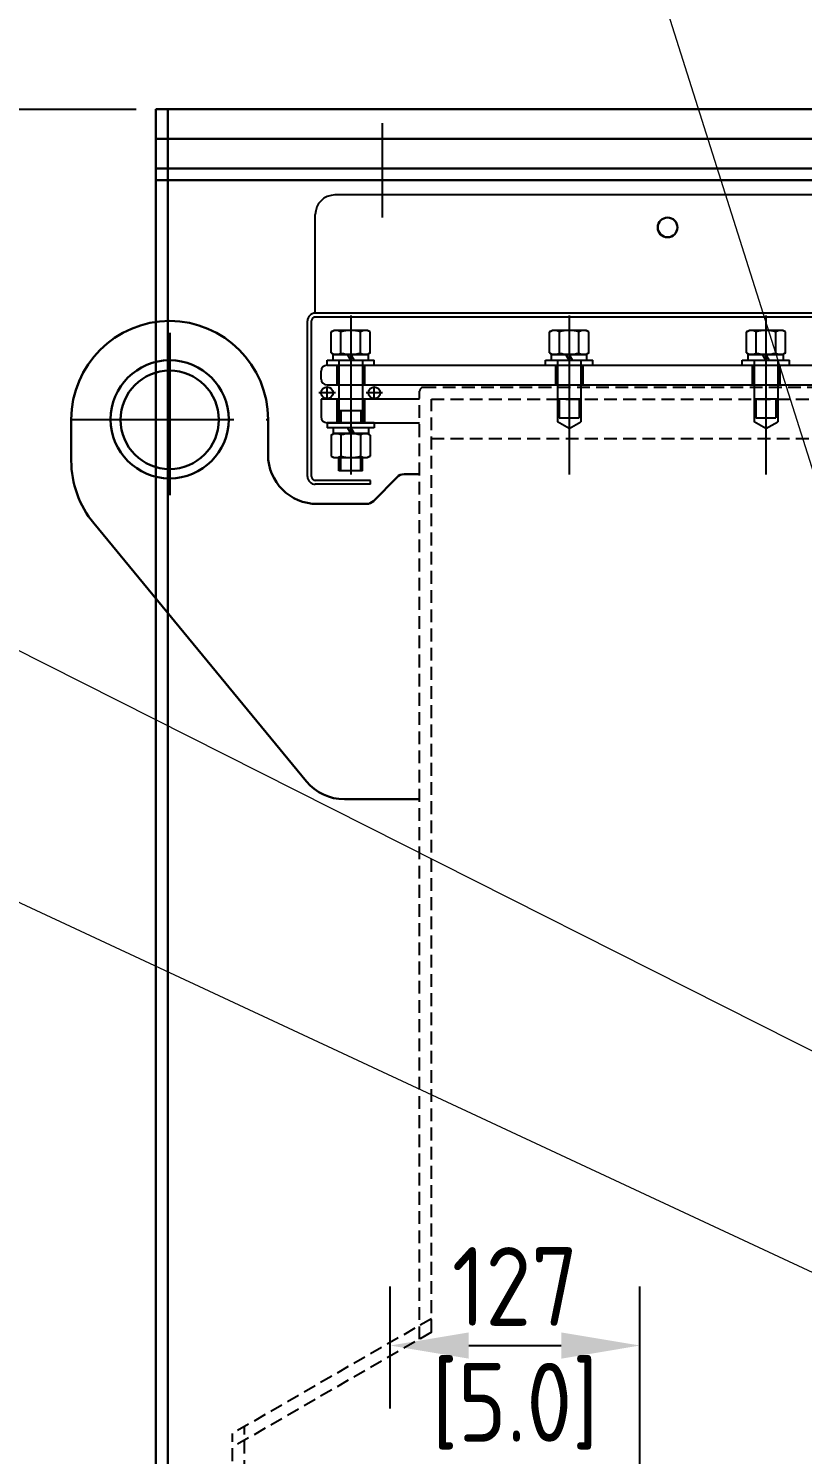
# Model space of a CAD drawing. Header units: millimetres. Extents: x 139713 to 150984, y -162976 to -156169.
# Drawn here: x 141015 to 141409, y -158023 to -157299 of the extents above; entities that cross this region are included whole.
import ezdxf

# ---------------------------------------------------------------- set-up
doc = ezdxf.new("R2010")
doc.units = ezdxf.units.MM
doc.header["$LTSCALE"] = 13
for name, pattern in [('CENTER', [50.8, 31.75, -6.35, 6.35, -6.35]), ('CENTER2', [1.125, 0.75, -0.125, 0.125, -0.125]), ('CENTERX2', [101.6, 63.5, -12.7, 12.7, -12.7]), ('DASHED', [0.75, 0.5, -0.25]), ('HIDDEN', [9.525, 6.35, -3.175])]:
    doc.linetypes.add(name, pattern=pattern)
for name, color, linetype in [('1', 4, 'Continuous'), ('2', 3, 'Continuous'), ('3中心线层', 1, 'CENTER'), ('4', 2, 'HIDDEN'), ('4虚线层', 6, 'DASHED'), ('粗实线', 4, 'Continuous')]:
    doc.layers.add(name, color=color, linetype=linetype)
doc.layers.add('标注、文本', color=3, linetype='Continuous', lineweight=25)
doc.layers.add('铁心', color=3, linetype='Continuous', lineweight=0)
doc.styles.get("Standard").update_dxf_attribs({"font": 'gbenor.shx', "bigfont": 'gbcbig.shx'})
doc.dimstyles.new('1-15', dxfattribs={"dimscale": 20, "dimtxt": 3.5, "dimasz": 2, "dimexe": 1.5, "dimexo": 0.5, "dimgap": 0.5, "dimtad": 1, "dimtoh": 1, "dimdec": 1, "dimdsep": 46, "dimtxsty": 'Standard', "dimcen": 2.5, "dimclrd": 3, "dimclre": 3, "dimclrt": 3, "dimadec": 0, "dimazin": 2, "dimtfac": 1, "dimtdec": 1, "dimtmove": 0, "dimatfit": 2, "dimfxl": 1, "dimarcsym": 0})

# ---------------------------------------------------------------- blocks, each defined once
blk = doc.blocks.new('*D502')
at = {"layer": 'Defpoints', "color": 0, "lineweight": 13, "transparency": 16777216}
for p in [(141325.94, -157967.64), (141198.94, -158009.62), (141325.94, -158074.83)]:
    blk.add_point(p, dxfattribs=at)
at = {"layer": '标注、文本', "color": 3, "lineweight": -2, "transparency": 16777216}
for p, q in [((141198.94, -157999.62), (141198.94, -157937.64)), ((141325.94, -158064.83), (141325.94, -157937.64)), ((141238.94, -157967.64), (141285.94, -157967.64))]:
    blk.add_line(p, q, dxfattribs=at)
at = {"layer": '标注、文本', "color": 3, "lineweight": 13, "transparency": 16777216}
for points in [[(141238.94, -157960.98), (141238.94, -157974.31), (141198.94, -157967.64)], [(141285.94, -157960.98), (141285.94, -157974.31), (141325.94, -157967.64)]]:
    blk.add_solid(points, dxfattribs=at)
at = {"layer": '标注、文本', "color": 3, "transparency": 16777216, "char_height": 40, "attachment_point": 5}
for s, insert in [('127', (141262.44, -157937.64)), ('[5.0]', (141262.44, -157998.48))]:
    blk.add_mtext(s, dxfattribs=dict(at, insert=insert))
blk = doc.blocks.new('*D509')
at = {"layer": 'Defpoints', "color": 0, "lineweight": 13, "transparency": 16777216}
for p in [(140729.01, -157339.67), (141079.94, -157339.67), (141079.94, -159089.63)]:
    blk.add_point(p, dxfattribs=at)
at = {"layer": '标注、文本', "color": 3, "lineweight": -2, "transparency": 16777216}
for p, q in [((141069.94, -157339.67), (140699.01, -157339.67)), ((140729.01, -159049.63), (140729.01, -157379.67)), ((141069.94, -159089.63), (140699.01, -159089.63))]:
    blk.add_line(p, q, dxfattribs=at)
at = {"layer": '标注、文本', "color": 3, "lineweight": 13, "transparency": 16777216}
for points in [[(140722.34, -157379.67), (140735.67, -157379.67), (140729.01, -157339.67)], [(140722.34, -159049.63), (140735.67, -159049.63), (140729.01, -159089.63)]]:
    blk.add_solid(points, dxfattribs=at)
at = {"layer": '标注、文本', "color": 3, "lineweight": 13, "transparency": 16777216, "char_height": 70, "attachment_point": 5, "rotation": 90}
for s, insert in [('[68.9]', (140775.46, -158214.65)), ('1750', (140684.01, -158214.65))]:
    blk.add_mtext(s, dxfattribs=dict(at, insert=insert))

msp = doc.modelspace()

# ---------------------------------------------------------------- linework, layer by layer
at = {"layer": '1', "color": 1, "linetype": 'CENTERX2', "lineweight": -3, "ltscale": 0.1}
for p, q in [((141086.938, -157453.182), (141086.938, -157541.122)), ((141178.938, -157467.227), (141178.938, -157510.494)), ((141171.122, -157483.666), (141162.753, -157483.666)), ((141166.938, -157486.904), (141166.938, -157480.427)), ((141195.122, -157483.666), (141186.753, -157483.666)), ((141190.938, -157486.904), (141190.938, -157480.427)), ((141036.938, -157497.152), (141136.938, -157497.152))]:
    msp.add_line(p, q, dxfattribs=at)
at = {"layer": '1'}
for p, q in [((141169.013, -157452.734), (141170.343, -157451.966)), ((141169.013, -157463.398), (141169.013, -157452.734)), ((141187.533, -157451.966), (141170.343, -157451.966)), ((141173.975, -157463.398), (141173.975, -157452.734)), ((141183.9, -157463.398), (141183.9, -157452.734)), ((141188.863, -157452.734), (141187.533, -157451.966)), ((141188.863, -157463.398), (141188.863, -157452.734)), ((141280.013, -157452.734), (141281.343, -157451.966)), ((141280.013, -157463.398), (141280.013, -157452.734)), ((141298.533, -157451.966), (141281.343, -157451.966)), ((141284.975, -157463.398), (141284.975, -157452.734)), ((141294.9, -157463.398), (141294.9, -157452.734)), ((141299.863, -157452.734), (141298.533, -157451.966)), ((141299.863, -157463.398), (141299.863, -157452.734)), ((141380.013, -157452.734), (141381.343, -157451.966)), ((141380.013, -157463.398), (141380.013, -157452.734)), ((141398.533, -157451.966), (141381.343, -157451.966)), ((141384.975, -157463.398), (141384.975, -157452.734)), ((141394.9, -157463.398), (141394.9, -157452.734)), ((141399.863, -157452.734), (141398.533, -157451.966)), ((141399.863, -157463.398), (141399.863, -157452.734)), ((141169.013, -157463.398), (141170.343, -157464.166)), ((141169.938, -157467.166), (141169.938, -157464.166)), ((141169.938, -157464.166), (141187.938, -157464.166)), ((141187.533, -157464.166), (141170.343, -157464.166)), ((141178.938, -157467.166), (141177.238, -157464.166)), ((141180.638, -157467.166), (141178.938, -157464.166)), ((141188.863, -157463.398), (141187.533, -157464.166)), ((141187.938, -157467.166), (141187.938, -157464.166)), ((141280.013, -157463.398), (141281.343, -157464.166)), ((141280.938, -157467.166), (141280.938, -157464.166)), ((141280.938, -157464.166), (141298.938, -157464.166)), ((141298.533, -157464.166), (141281.343, -157464.166)), ((141289.938, -157467.166), (141288.238, -157464.166)), ((141291.638, -157467.166), (141289.938, -157464.166)), ((141299.863, -157463.398), (141298.533, -157464.166)), ((141298.938, -157467.166), (141298.938, -157464.166)), ((141380.013, -157463.398), (141381.343, -157464.166)), ((141380.938, -157467.166), (141380.938, -157464.166)), ((141380.938, -157464.166), (141398.938, -157464.166)), ((141398.533, -157464.166), (141381.343, -157464.166)), ((141389.938, -157467.166), (141388.238, -157464.166)), ((141391.638, -157467.166), (141389.938, -157464.166)), ((141399.863, -157463.398), (141398.533, -157464.166)), ((141398.938, -157467.166), (141398.938, -157464.166)), ((141166.938, -157469.666), (141166.938, -157467.166)), ((141166.938, -157467.166), (141190.938, -157467.166)), ((141166.938, -157469.666), (141190.938, -157469.666)), ((141169.938, -157467.166), (141187.938, -157467.166)), ((141172.938, -157467.384), (141172.938, -157492.884)), ((141184.938, -157467.384), (141184.938, -157492.884)), ((141190.938, -157469.666), (141190.938, -157467.166)), ((141277.938, -157469.666), (141277.938, -157467.166)), ((141277.938, -157467.166), (141301.938, -157467.166)), ((141277.938, -157469.666), (141301.938, -157469.666)), ((141280.938, -157467.166), (141298.938, -157467.166)), ((141283.938, -157467.384), (141283.938, -157492.884)), ((141295.938, -157467.384), (141295.938, -157492.884)), ((141301.938, -157469.666), (141301.938, -157467.166)), ((141377.938, -157469.666), (141377.938, -157467.166)), ((141377.938, -157467.166), (141401.938, -157467.166)), ((141377.938, -157469.666), (141401.938, -157469.666)), ((141380.938, -157467.166), (141398.938, -157467.166)), ((141383.938, -157467.384), (141383.938, -157492.884)), ((141395.938, -157467.384), (141395.938, -157492.884)), ((141401.938, -157469.666), (141401.938, -157467.166)), ((141184.938, -157492.884), (141172.938, -157492.884)), ((141172.938, -157492.884), (141172.938, -157498.884)), ((141184.938, -157492.884), (141184.938, -157498.884)), ((141295.938, -157486.884), (141283.938, -157486.884)), ((141283.938, -157492.884), (141283.938, -157498.42)), ((141295.938, -157492.884), (141295.938, -157498.42)), ((141395.938, -157486.884), (141383.938, -157486.884)), ((141383.938, -157492.884), (141383.938, -157498.42)), ((141395.938, -157492.884), (141395.938, -157498.42)), ((141190.938, -157498.884), (141166.938, -157498.884)), ((141166.938, -157498.884), (141166.938, -157501.384)), ((141190.938, -157498.884), (141190.938, -157501.384)), ((141190.938, -157501.384), (141166.938, -157501.384)), ((141169.013, -157505.152), (141170.343, -157504.384)), ((141169.013, -157505.152), (141169.013, -157515.816)), ((141187.938, -157501.384), (141169.938, -157501.384)), ((141169.938, -157501.384), (141169.938, -157504.384)), ((141187.938, -157504.384), (141169.938, -157504.384)), ((141170.343, -157504.384), (141187.533, -157504.384)), ((141173.975, -157505.152), (141173.975, -157515.816)), ((141177.238, -157501.384), (141178.938, -157504.384)), ((141178.938, -157501.384), (141180.638, -157504.384)), ((141183.9, -157505.152), (141183.9, -157515.816)), ((141188.863, -157505.152), (141187.533, -157504.384)), ((141187.938, -157501.384), (141187.938, -157504.384)), ((141188.863, -157505.152), (141188.863, -157515.816)), ((141169.013, -157515.816), (141170.343, -157516.584)), ((141170.343, -157516.584), (141187.533, -157516.584)), ((141172.938, -157523.326), (141172.938, -157516.584)), ((141184.938, -157523.326), (141184.938, -157516.584)), ((141188.863, -157515.816), (141187.533, -157516.584)), ((141184.938, -157523.326), (141172.938, -157523.326))]:
    msp.add_line(p, q, dxfattribs=at)
for centre, radius, start, end in [((141171.548, -157456.535), 4.569, 57.914436, 123.704561), ((141178.938, -157469.966), 18, 73.996597, 106.003403), ((141186.327, -157456.535), 4.569, 56.295439, 122.085564), ((141282.548, -157456.535), 4.569, 57.914436, 123.704561), ((141289.938, -157469.966), 18, 73.996597, 106.003403), ((141297.327, -157456.535), 4.569, 56.295439, 122.085564), ((141382.548, -157456.535), 4.569, 57.914436, 123.704561), ((141389.938, -157469.966), 18, 73.996597, 106.003403), ((141397.327, -157456.535), 4.569, 56.295439, 122.085564), ((141171.548, -157459.597), 4.569, 236.295439, 302.558752), ((141178.938, -157446.166), 18, 253.996597, 286.003403), ((141186.327, -157459.597), 4.569, 237.914436, 303.704561), ((141282.548, -157459.597), 4.569, 236.295439, 302.558752), ((141289.938, -157446.166), 18, 253.996597, 286.003403), ((141297.327, -157459.597), 4.569, 237.914436, 303.704561), ((141382.548, -157459.597), 4.569, 236.295439, 302.558752), ((141389.938, -157446.166), 18, 253.996597, 286.003403), ((141397.327, -157459.597), 4.569, 237.914436, 303.704561), ((141171.548, -157508.953), 4.569, 57.914436, 123.704561), ((141178.938, -157522.384), 18, 73.996597, 106.003403), ((141186.327, -157508.953), 4.569, 56.295439, 122.558752), ((141171.548, -157512.015), 4.569, 236.295439, 302.085564), ((141178.938, -157498.584), 18, 253.996597, 286.003403), ((141186.327, -157512.015), 4.569, 237.914436, 303.704561)]:
    msp.add_arc(centre, radius, start, end, dxfattribs=at)
at = {"layer": '2'}
for p, q in [((141173.838, -157492.884), (141173.838, -157498.884)), ((141184.038, -157492.884), (141184.038, -157498.884)), ((141284.838, -157486.884), (141284.838, -157496.42)), ((141295.038, -157486.884), (141295.038, -157496.42)), ((141384.838, -157486.884), (141384.838, -157496.42)), ((141395.038, -157486.884), (141395.038, -157496.42)), ((141173.838, -157523.326), (141173.838, -157516.584)), ((141184.038, -157523.326), (141184.038, -157516.584))]:
    msp.add_line(p, q, dxfattribs=at)
at = {"layer": '3中心线层', "linetype": 'CENTER2', "lineweight": -3, "ltscale": 10}
msp.add_line((141194.938, -157346.753), (141194.938, -157394.548), dxfattribs=at)
at = {"layer": '4'}
for p, q in [((141178.938, -157444.384), (141178.938, -157525.184)), ((141289.938, -157444.384), (141289.938, -157525.184)), ((141389.938, -157444.384), (141389.938, -157525.184))]:
    msp.add_line(p, q, dxfattribs=at)
at = {"layer": '4虚线层'}
for p, q in [((141213.938, -157964.392), (141213.938, -157482.884)), ((141215.938, -157480.884), (142433.938, -157480.884)), ((141219.938, -157486.884), (142429.938, -157486.884)), ((141219.938, -157960.928), (141219.938, -157486.884)), ((141219.938, -157506.884), (142429.938, -157506.884)), ((141219.938, -157954), (141118.938, -158012.312)), ((141219.938, -157960.928), (141118.938, -158019.24)), ((141118.938, -158182.32), (141118.938, -158012.312)), ((141124.938, -158188.32), (141124.938, -158008.848))]:
    msp.add_line(p, q, dxfattribs=at)
msp.add_arc((141215.938, -157482.884), 2, 90, 180, dxfattribs=at)
at = {"layer": '标注、文本', "color": 4, "lineweight": 30}
for p, q in [((141079.938, -158989.634), (141079.938, -157339.666)), ((141085.938, -158981.634), (141085.938, -157339.666)), ((141036.938, -157518.157), (141036.938, -157497.16)), ((141136.938, -157515.143), (141136.938, -157497.16)), ((141190.463, -157538.658), (141202.47, -157526.512)), ((141206.026, -157525.027), (141213.938, -157525.027)), ((141186.907, -157540.143), (141161.938, -157540.143)), ((141048.36, -157549.965), (141156.438, -157681.047)), ((141213.765, -157690.143), (141175.727, -157690.143))]:
    msp.add_line(p, q, dxfattribs=at)
at = {"layer": '标注、文本'}
for p, q in [((142478.938, -157383.16), (141170.938, -157383.16)), ((141160.938, -157443.16), (141160.938, -157393.16)), ((141086.938, -157447.16), (141086.938, -157447.16)), ((141156.938, -157526.143), (141156.938, -157447.16)), ((141158.938, -157526.143), (141158.938, -157447.16)), ((142488.938, -157443.16), (141160.938, -157443.16)), ((142488.938, -157445.16), (141160.938, -157445.16)), ((141171.938, -157469.666), (141171.938, -157479.666)), ((141185.938, -157469.666), (141185.938, -157479.666)), ((141190.938, -157469.666), (142482.938, -157469.666)), ((141282.938, -157469.666), (141282.938, -157479.666)), ((141296.938, -157469.666), (141296.938, -157479.666)), ((141382.938, -157469.666), (141382.938, -157479.666)), ((141396.938, -157469.666), (141396.938, -157479.666)), ((141163.938, -157476.666), (141163.938, -157472.666)), ((141163.938, -157476.666), (141163.938, -157472.666)), ((141166.938, -157479.666), (142482.938, -157479.666)), ((141213.938, -157486.884), (141163.938, -157486.884)), ((141213.938, -157486.884), (141163.938, -157486.884)), ((141163.938, -157486.884), (141163.938, -157495.884)), ((141171.938, -157486.884), (141171.938, -157498.884)), ((141185.938, -157486.884), (141185.938, -157498.884)), ((141166.938, -157498.884), (141213.938, -157498.884)), ((141289.938, -157501.884), (141283.938, -157498.42)), ((141289.938, -157501.884), (141283.938, -157498.42)), ((141289.938, -157501.884), (141283.938, -157498.42)), ((141289.938, -157501.884), (141283.938, -157498.42)), ((141289.938, -157501.884), (141283.938, -157498.42)), ((141289.938, -157501.884), (141283.938, -157498.42)), ((141289.938, -157501.884), (141283.938, -157498.42)), ((141289.938, -157501.884), (141283.938, -157498.42)), ((141284.838, -157496.42), (141295.038, -157496.42)), ((141289.938, -157501.884), (141295.938, -157498.42)), ((141289.938, -157501.884), (141295.938, -157498.42)), ((141289.938, -157501.884), (141295.938, -157498.42)), ((141289.938, -157501.884), (141295.938, -157498.42)), ((141289.938, -157501.884), (141295.938, -157498.42)), ((141289.938, -157501.884), (141295.938, -157498.42)), ((141289.938, -157501.884), (141295.938, -157498.42)), ((141289.938, -157501.884), (141295.938, -157498.42)), ((141389.938, -157501.884), (141383.938, -157498.42)), ((141389.938, -157501.884), (141383.938, -157498.42)), ((141389.938, -157501.884), (141383.938, -157498.42)), ((141389.938, -157501.884), (141383.938, -157498.42)), ((141389.938, -157501.884), (141383.938, -157498.42)), ((141389.938, -157501.884), (141383.938, -157498.42)), ((141389.938, -157501.884), (141383.938, -157498.42)), ((141389.938, -157501.884), (141383.938, -157498.42)), ((141384.838, -157496.42), (141395.038, -157496.42)), ((141389.938, -157501.884), (141395.938, -157498.42)), ((141389.938, -157501.884), (141395.938, -157498.42)), ((141389.938, -157501.884), (141395.938, -157498.42)), ((141389.938, -157501.884), (141395.938, -157498.42)), ((141389.938, -157501.884), (141395.938, -157498.42)), ((141389.938, -157501.884), (141395.938, -157498.42)), ((141389.938, -157501.884), (141395.938, -157498.42)), ((141389.938, -157501.884), (141395.938, -157498.42)), ((141289.938, -157501.884), (141289.938, -157501.884)), ((141389.938, -157501.884), (141389.938, -157501.884)), ((141188.934, -157528.143), (141160.938, -157528.143)), ((141188.934, -157530.143), (141188.934, -157528.143)), ((141188.934, -157530.143), (141160.938, -157530.143))]:
    msp.add_line(p, q, dxfattribs=at)
at = {"layer": '标注、文本', "color": 4, "lineweight": 30}
for centre, radius in [((141086.938, -157497.152), 30), ((141086.938, -157497.401), 25)]:
    msp.add_circle(centre, radius, dxfattribs=at)
at = {"layer": '标注、文本'}
for centre in [(141166.938, -157483.666), (141190.938, -157483.666)]:
    msp.add_circle(centre, 3, dxfattribs=at)
for centre, radius, start, end in [((141170.938, -157393.16), 10, 90, 180), ((141160.938, -157447.16), 4, 90, 180), ((141160.938, -157447.16), 2, 90, 180), ((141166.938, -157472.666), 3, 90, 180), ((141166.938, -157472.666), 3, 90, 180), ((141166.938, -157476.666), 3, 180, 270), ((141166.938, -157476.666), 3, 180, 270), ((141166.938, -157495.884), 3, 180, 270), ((141160.938, -157526.143), 4, 180, 270), ((141160.938, -157526.143), 2, 180, 270)]:
    msp.add_arc(centre, radius, start, end, dxfattribs=at)
at = {"layer": '标注、文本', "color": 4, "lineweight": 30}
for centre, radius, start, end in [((141086.938, -157497.16), 50, 90, 180), ((141086.938, -157497.16), 50, 0, 90), ((141161.938, -157515.143), 25, 180, 270), ((141086.938, -157518.157), 50, 180, 219.505856), ((141206.026, -157530.027), 5, 90, 135.331906), ((141186.907, -157535.143), 5, 270, 315.331906), ((141175.727, -157665.143), 25, 219.505856, 270)]:
    msp.add_arc(centre, radius, start, end, dxfattribs=at)
at = {"layer": '粗实线', "lineweight": 30}
for p, q in [((142599.938, -157339.666), (141079.938, -157339.666)), ((142599.938, -157354.666), (141079.938, -157354.666)), ((142599.938, -157369.666), (141079.938, -157369.666)), ((142599.938, -157375.666), (141079.938, -157375.666))]:
    msp.add_line(p, q, dxfattribs=at)
msp.add_circle((141339.938, -157399.645), 5, dxfattribs=at)
at = {"layer": '铁心'}
for points in [[(141468.044, -157693.952), (141214.861, -156894.973), (141214.861, -156894.973)], [(141694.114, -157959.671), (140264.425, -157238.251), (140264.425, -157238.251)], [(141489.448, -157965.893), (140264.104, -157394.775), (140264.104, -157394.775)]]:
    msp.add_lwpolyline(points, dxfattribs=at)

# ---------------------------------------------------------------- dimensions: what is measured, and where the dimension line sits
at = {"layer": '标注、文本', "lineweight": 13}
dim = msp.add_linear_dim(base=(140729.006, -157339.666), p1=(141079.938, -159089.634), p2=(141079.938, -157339.666), angle=90, dimstyle='1-15', override={"dimpost": '\\X'}, dxfattribs=at)
dim.commit()
dim.dimension.update_dxf_attribs({"geometry": '*D509', "text_midpoint": (140729.006, -158214.65)})
at = {"layer": '标注、文本'}
dim = msp.add_linear_dim(base=(141325.938, -157967.643), p1=(141198.938, -158009.62), p2=(141325.938, -158074.834), dimstyle='1-15', override={"dimtxt": 2, "dimpost": '\\X'}, dxfattribs=at)
dim.commit()
dim.dimension.update_dxf_attribs({"geometry": '*D502', "text_midpoint": (141262.438, -157967.643), "dimtype": 160})

doc.saveas('drawing.dxf')
